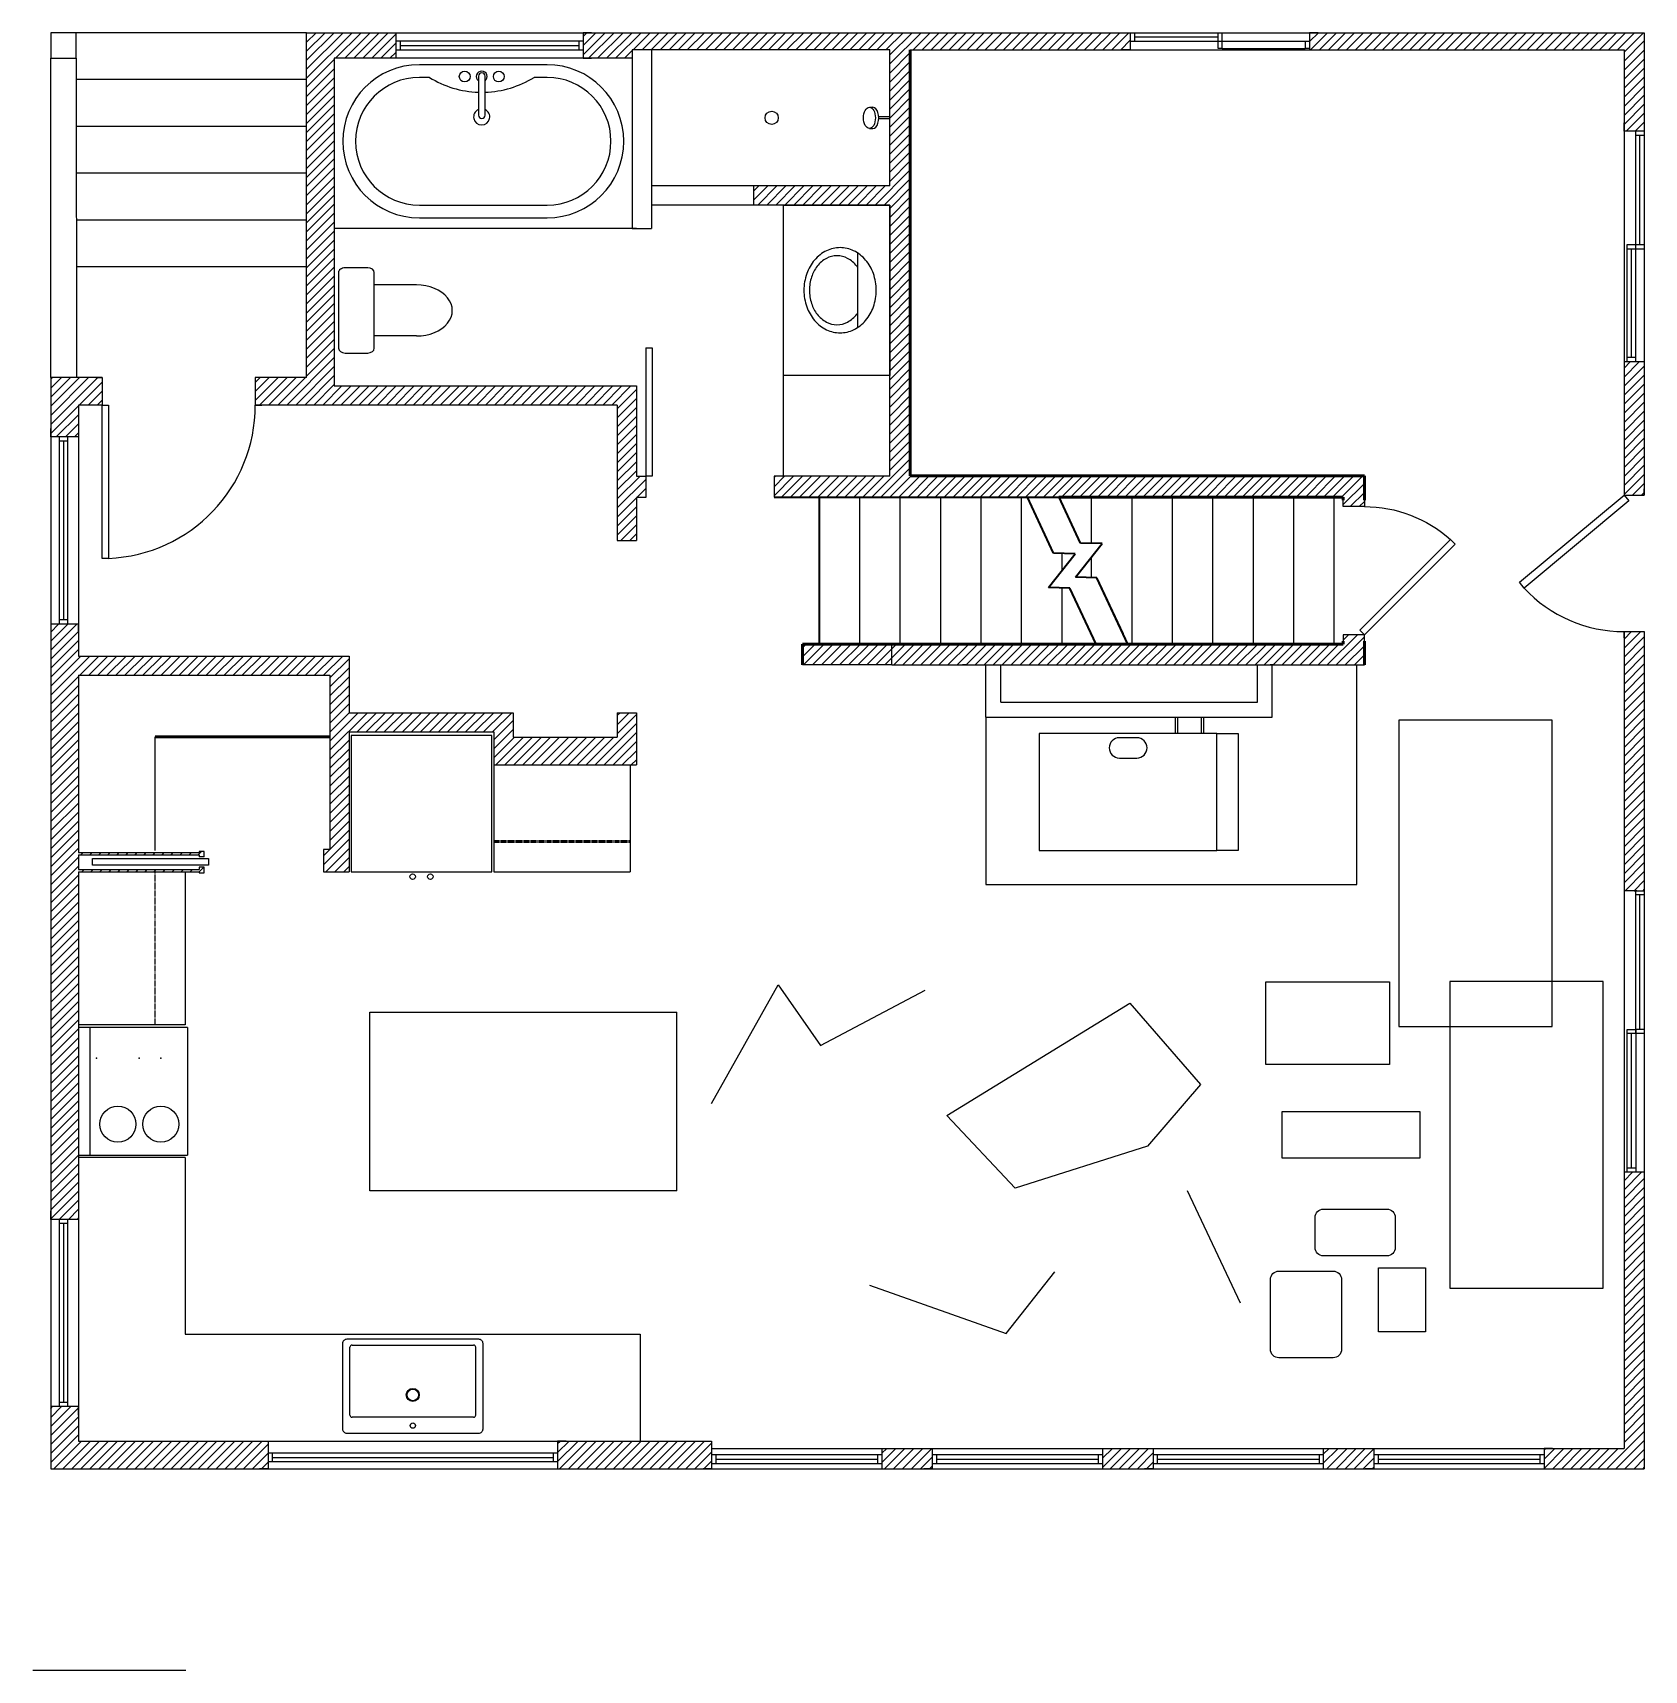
# Model space of a CAD drawing. Header units: inches. Extents: x 0 to 379, y 0 to 385.
import ezdxf

# ---------------------------------------------------------------- set-up
doc = ezdxf.new("R2010")
doc.units = ezdxf.units.IN
doc.header["$MEASUREMENT"] = 0
doc.linetypes.add('HIDDEN2', pattern=[0.1875, 0.125, -0.0625])
for name, color, linetype in [('Brick', 22, 'Continuous'), ('Cabinets', 3, 'Continuous'), ('Deck', 40, 'Continuous'), ('Doors', 30, 'Continuous'), ('Equipment', 8, 'Continuous'), ('Fixtures', 5, 'Continuous'), ('Furniture', 1, 'Continuous'), ('Poche', 9, 'Continuous'), ('Shelves', 171, 'Continuous'), ('Stairs', 6, 'Continuous'), ('Tile', 30, 'Continuous'), ('Upper', 161, 'Continuous'), ('Walls', 7, 'Continuous'), ('Windows', 140, 'Continuous')]:
    doc.layers.add(name, color=color, linetype=linetype)

msp = doc.modelspace()

# ---------------------------------------------------------------- hatches: boundary and pattern name
at = {"layer": 'Poche', "transparency": 33554687}
h = msp.add_hatch(dxfattribs=at)
h.set_pattern_fill('ANSI31', color=256, scale=12)
h.paths.add_polyline_path([(55.28, 53.86), (10.73, 53.86), (10.73, 61.94), (4.23, 61.94), (4.23, 47.36), (53.28, 47.36), (55.28, 47.36)])
h.paths.add_polyline_path([(159.46, 53.86), (123.28, 53.86), (123.28, 47.36), (133.85, 47.36), (159.46, 47.36)])
h.paths.add_polyline_path([(211.32, 52.11), (199.46, 52.11), (199.46, 47.36), (211.32, 47.36)])
h.paths.add_polyline_path([(263.18, 52.11), (251.32, 52.11), (251.32, 47.36), (263.18, 47.36)])
h.paths.add_polyline_path([(315.03, 52.11), (303.18, 52.11), (303.18, 47.36), (315.03, 47.36)])
h.paths.add_polyline_path([(378.57, 117), (373.82, 117), (373.82, 52.11), (355.03, 52.11), (355.03, 47.36), (378.57, 47.36)])
h.paths.add_polyline_path([(378.57, 244.09), (373.82, 244.09), (373.82, 183.16), (376.86, 183.16), (378.57, 183.16)])
h.paths.add_polyline_path([(378.57, 307.41), (373.82, 307.41), (373.82, 276.09), (378.57, 276.09)])
h.paths.add_polyline_path([(378.57, 384.75), (299.95, 384.75), (299.95, 380.75), (373.82, 380.75), (373.82, 363.59), (373.82, 361.59), (378.57, 361.59)])
h.paths.add_polyline_path([(257.82, 384.75), (129.28, 384.75), (129.28, 378.75), (140.84, 378.75), (140.84, 380.75), (201.34, 380.75), (201.34, 348.75), (169.34, 348.75), (169.34, 344.25), (201.34, 344.25), (201.34, 304.25), (201.34, 280.55), (175.65, 280.55), (174.15, 280.55), (174.15, 275.62), (243.77, 275.62), (307.82, 275.62), (307.82, 274.92), (307.82, 273.42), (312.82, 273.42), (312.82, 274.92), (312.82, 280.62), (206.16, 280.62), (206.16, 380.75), (257.82, 380.75)])
h.paths.add_polyline_path([(70.84, 378.75), (85.28, 378.75), (85.28, 384.75), (64.34, 384.75), (64.34, 303.75), (52.28, 303.75), (52.28, 297.25), (137.32, 297.25), (137.32, 265.46), (141.84, 265.46), (141.84, 275.55), (143.99, 275.55), (143.99, 280.55), (141.84, 280.55), (141.84, 301.75), (70.84, 301.75)])
h.paths.add_polyline_path([(16.28, 303.75), (4.23, 303.75), (4.23, 289.79), (10.73, 289.79), (10.73, 297.25), (16.28, 297.25)])
h.paths.add_polyline_path([(312.82, 241.8), (312.82, 243.3), (307.82, 243.3), (307.82, 241.8), (307.82, 241.09), (201.82, 241.09), (201.82, 236.22), (312.82, 236.22)])
h.paths.add_polyline_path([(201.82, 241.09), (180.82, 241.09), (180.82, 236.22), (201.82, 236.22)])
h.paths.add_polyline_path([(89.19, 186.44), (89.29, 186.44), (89.29, 186.46), (89.19, 186.46)], flags=9)
h = msp.add_hatch(dxfattribs=at)
h.set_pattern_fill('ANSI31', color=256, scale=12)
h.paths.add_polyline_path([(10.73, 233.78), (69.82, 233.78), (69.82, 192.87), (68.32, 192.87), (68.32, 187.62), (74.32, 187.62), (74.32, 220.47), (108.32, 220.47), (108.32, 212.74), (141.82, 212.74), (141.82, 224.97), (137.32, 224.97), (137.32, 219.24), (112.82, 219.24), (112.82, 224.97), (74.32, 224.97), (74.32, 238.28), (10.73, 238.28), (10.73, 245.79), (4.23, 245.79), (4.23, 105.94), (10.73, 105.94), (10.73, 187.62), (39.12, 187.62), (39.12, 187.37), (40.23, 187.37), (40.23, 188.72), (39.12, 188.72), (39.12, 188.12), (10.73, 188.12), (10.73, 191.62), (39.12, 191.62), (39.12, 191.1), (40.23, 191.1), (40.23, 192.4), (39.12, 192.4), (39.12, 192.12), (10.73, 192.12)])

# ---------------------------------------------------------------- linework, layer by layer
at = {"layer": 'Brick'}
for p, q in [((223.93, 223.97), (223.93, 236.22)), ((227.43, 227.47), (227.43, 236.22)), ((287.7, 227.47), (287.7, 236.22)), ((291.2, 223.97), (291.2, 236.22)), ((227.43, 227.47), (287.7, 227.47)), ((223.93, 223.97), (291.2, 223.97))]:
    msp.add_line(p, q, dxfattribs=at)
at = {"layer": 'Cabinets'}
for p, q in [((176.34, 304.25), (176.34, 344.25)), ((176.34, 280.25), (176.34, 304.25)), ((201.34, 304.25), (176.34, 304.25)), ((108.32, 212.74), (108.32, 187.62)), ((140.35, 212.74), (140.35, 187.62)), ((35.84, 187.62), (35.84, 151.62)), ((108.32, 187.62), (140.35, 187.62)), ((79.18, 112.61), (79.18, 154.61)), ((79.18, 154.61), (151.32, 154.61)), ((151.32, 112.61), (151.32, 154.61)), ((35.84, 151.62), (10.73, 151.62)), ((35.84, 120.5), (10.73, 120.5)), ((35.84, 120.5), (35.84, 78.98)), ((151.32, 112.61), (79.18, 112.61)), ((35.84, 78.98), (142.73, 78.98)), ((142.73, 78.98), (142.73, 53.86))]:
    msp.add_line(p, q, dxfattribs=at)
at = {"layer": 'Deck'}
for p, q in [((64.34, 384.75), (10.23, 384.75)), ((4.23, 303.75), (4.23, 378.75)), ((10.23, 378.75), (10.25, 303.75)), ((64.34, 373.75), (10.23, 373.75)), ((64.34, 362.75), (10.23, 362.75)), ((64.34, 351.75), (10.24, 351.75)), ((64.34, 340.75), (10.24, 340.75)), ((64.34, 329.75), (10.24, 329.75))]:
    msp.add_line(p, q, dxfattribs=at)
msp.add_lwpolyline([(4.23, 378.75), (10.23, 378.75), (10.23, 384.75), (4.23, 384.75)], close=True, dxfattribs=at)
at = {"layer": 'Doors', "lineweight": 25}
for p, q in [((143.99, 310.71), (143.99, 280.55)), ((145.49, 310.71), (145.49, 280.55))]:
    msp.add_line(p, q, dxfattribs=at)
at = {"layer": 'Doors'}
for p, q in [((143.99, 310.71), (145.49, 310.71)), ((16.28, 261.25), (16.28, 297.25)), ((16.28, 297.25), (17.78, 297.25)), ((17.78, 297.25), (17.78, 261.25)), ((145.49, 280.55), (143.99, 280.55)), ((311.76, 244.36), (333.06, 265.66)), ((333.06, 265.66), (334.12, 264.6)), ((312.82, 243.3), (334.12, 264.6)), ((17.78, 261.25), (16.28, 261.25))]:
    msp.add_line(p, q, dxfattribs=at)
at = {"layer": 'Doors', "lineweight": 25}
msp.add_lwpolyline([(373.82, 276.09), (374.94, 274.75), (350.35, 254.27), (349.23, 255.62)], close=True, dxfattribs=at)
at = {"layer": 'Doors'}
msp.add_lwpolyline([(41.28, 190.7), (41.28, 189.2), (14, 189.2), (14, 190.7)], close=True, dxfattribs=at)
for centre, radius, start, end in [((16.31, 297.19), 35.97, 272.3481, 0.0896), ((373.82, 276.09), 32.05, 222.9115, 270)]:
    msp.add_arc(centre, radius, start, end, dxfattribs=at)
at = {"layer": 'Doors', "lineweight": 25, "extrusion": (0, 0, -1)}
msp.add_arc((-312.77, 243.02), 30.41, 90.0986, 131.8667, dxfattribs=at)
at = {"layer": 'Equipment'}
for p, q in [((268.47, 220.09), (268.47, 223.97)), ((268.97, 220.09), (268.97, 223.97)), ((274.6, 220.09), (274.6, 223.97)), ((275.1, 220.09), (275.1, 223.97)), ((278.2, 220.09), (283.2, 220.09)), ((283.2, 220.09), (283.2, 192.59)), ((283.2, 192.59), (278.2, 192.59)), ((36.35, 151.06), (10.73, 151.06)), ((13.45, 121.06), (13.45, 151.06)), ((36.35, 151.06), (36.35, 121.06)), ((10.73, 121.06), (36.35, 121.06))]:
    msp.add_line(p, q, dxfattribs=at)
for points in [[(74.82, 187.62), (107.82, 187.62), (107.82, 219.62), (74.82, 219.62)], [(236.45, 192.59), (278.2, 192.59), (278.2, 220.09), (236.45, 220.09)]]:
    msp.add_lwpolyline(points, close=True, dxfattribs=at)
for points in [[(259.38, 219.09), (255.26, 219.09)], [(255.26, 214.34), (259.38, 214.34)]]:
    msp.add_lwpolyline(points, dxfattribs=at)
for centre, radius in [((89.24, 186.45), 0.646), ((93.4, 186.45), 0.646), ((20, 128.31), 4.25), ((30.09, 128.31), 4.25)]:
    msp.add_circle(centre, radius, dxfattribs=at)
for centre, start, end in [((255.26, 216.72), 90, 270), ((259.38, 216.72), 270, 90)]:
    msp.add_arc(centre, 2.38, start, end, dxfattribs=at)
for p in [(15, 143.82), (25, 143.82), (30.09, 143.82)]:
    msp.add_point(p, dxfattribs=at)
at = {"layer": 'Fixtures'}
for p, q in [((196.56, 367.23), (197.35, 367.23)), ((196.56, 362.27), (197.35, 362.27)), ((201.34, 365), (198.73, 365)), ((201.34, 364.5), (198.73, 364.5)), ((90.16, 325.5), (80.24, 325.5)), ((90.16, 313.5), (80.24, 313.5)), ((74.5, 59.95), (74.5, 75.89)), ((75, 76.39), (103.57, 76.39)), ((104.07, 59.95), (104.07, 75.89)), ((103.57, 59.45), (75, 59.45))]:
    msp.add_line(p, q, dxfattribs=at)
at = {"layer": 'Fixtures', "linetype": 'ByBlock', "lineweight": -2}
for p, q in [((193.71, 333.04), (193.71, 315.46)), ((71.84, 328.4), (71.84, 310.6)), ((78.7, 329.5), (73.37, 329.5)), ((80.24, 310.6), (80.24, 328.4)), ((73.37, 309.5), (78.7, 309.5))]:
    msp.add_line(p, q, dxfattribs=at)
at = {"layer": 'Fixtures'}
for points in [[(120.84, 341.25, 1), (120.84, 377.25), (90.84, 377.25, 1), (90.84, 341.25)], [(104.78, 77.76), (73.78, 77.76, 0.414214), (72.78, 76.76), (72.78, 56.7, 0.414214), (73.78, 55.7), (104.78, 55.7, 0.414214), (105.78, 56.7), (105.78, 76.76, 0.414214)]]:
    msp.add_lwpolyline(points, format="xyb", close=True, dxfattribs=at)
msp.add_lwpolyline([(93.18, 374.25), (90.84, 374.25, 1), (90.84, 344.25), (120.84, 344.25, 1), (120.84, 374.25), (117.77, 374.25)], format="xyb", dxfattribs=at)
for points in [[(104.7, 374.53), (104.7, 365.38)], [(106.25, 365.38), (106.25, 374.53)]]:
    msp.add_lwpolyline(points, dxfattribs=at)
at = {"layer": 'Fixtures', "linetype": 'ByBlock', "lineweight": -2}
msp.add_lwpolyline([(198.15, 324.25, 0.084678), (197.49, 328.15, 0.091657), (195.66, 331.33, 0.103632), (192.84, 333.53, 0.114047), (189.66, 334.26, 0.114047), (186.48, 333.53, 0.103632), (183.65, 331.33, 0.091657), (181.83, 328.15, 0.084678), (181.16, 324.25, 0.084678), (181.83, 320.35, 0.091657), (183.65, 317.17, 0.103632), (186.48, 314.97, 0.114047), (189.66, 314.24, 0.114047), (192.84, 314.97, 0.103632), (195.66, 317.17, 0.091657), (197.49, 320.35, 0.084678)], format="xyb", close=True, dxfattribs=at)
for points in [[(188.93, 332.35, 0.123658), (186.45, 331.73, 0.105604), (184.28, 329.89, 0.087242), (182.95, 327.36, 0.077585), (182.46, 324.25, 0.077585), (182.95, 321.14, 0.087242), (184.28, 318.61, 0.105604), (186.45, 316.77, 0.123658), (188.93, 316.15, 0.123658), (191.4, 316.77, 0.105604), (193.57, 318.61, 0.00701), (193.71, 318.79, 0.077585)], [(193.71, 329.71, 0.00701), (193.57, 329.89, 0.105604), (191.4, 331.73, 0.123658), (188.93, 332.35, 0.123658)]]:
    msp.add_lwpolyline(points, format="xyb", dxfattribs=at)
at = {"layer": 'Fixtures'}
for centre, radius in [((101.47, 374.46), 1.28), ((109.48, 374.46), 1.28), ((173.59, 364.75), 1.56), ((89.28, 64.68), 1.53), ((89.28, 64.68), 1.36), ((89.28, 57.49), 0.625)]:
    msp.add_circle(centre, radius, dxfattribs=at)
for centre, radius, start, end in [((105.47, 394.2), 23.43, 238.3557, 268.105), ((105.47, 374.46), 1.28, 307.2069, 232.7931), ((105.47, 374.53), 0.775, 0, 180), ((105.47, 394.2), 23.43, 271.895, 301.6443), ((105.47, 364.99), 1.9, 114.068, 65.932), ((105.47, 365.38), 0.775, 180, 0), ((75, 75.89), 0.5, 90, 180), ((103.57, 75.89), 0.5, 0, 90), ((75, 59.95), 0.5, 180, 270), ((103.57, 59.95), 0.5, 270, 0)]:
    msp.add_arc(centre, radius, start, end, dxfattribs=at)
msp.add_ellipse((196.56, 364.75), major_axis=(0, -2.48), ratio=0.562979, dxfattribs=at)
msp.add_ellipse((197.35, 364.75), major_axis=(0, -2.48), ratio=0.562979, start_param=6.283185, end_param=9.424778, dxfattribs=at)
at = {"layer": 'Fixtures', "linetype": 'ByBlock', "lineweight": -2}
for centre, major_axis, start_param, end_param in [((73.37, 328.4), (1.54, 0), 1.570796, 3.141593), ((78.7, 328.4), (-1.54, 0), 3.141593, 4.712389), ((90.16, 319.5), (-8.4, 0), 1.570796, 4.712389), ((73.37, 310.6), (-1.54, 0), 0, 1.570796), ((78.7, 310.6), (1.54, 0), -1.570796, 0)]:
    msp.add_ellipse(centre, major_axis=major_axis, ratio=0.714286, start_param=start_param, end_param=end_param, dxfattribs=at)
at = {"layer": 'Furniture'}
for p, q in [((356.95, 223.25), (320.95, 223.25)), ((320.95, 223.25), (320.95, 151.25)), ((356.95, 151.25), (356.95, 223.25)), ((159.47, 133.19), (175.11, 161.01)), ((175.11, 161.01), (185.07, 146.8)), ((185.07, 146.8), (209.66, 159.79)), ((214.71, 130.36), (257.72, 156.77)), ((257.72, 156.77), (274.3, 137.61)), ((320.95, 151.25), (356.95, 151.25)), ((274.3, 137.61), (261.87, 123.11)), ((230.78, 113.28), (214.71, 130.36)), ((261.87, 123.11), (230.78, 113.28)), ((271.19, 112.76), (283.63, 86.35)), ((228.7, 79.1), (240.1, 93.6)), ((196.58, 90.49), (228.7, 79.1)), ((0, 0), (36, 0))]:
    msp.add_line(p, q, dxfattribs=at)
for points in [[(289.65, 161.79), (318.72, 161.79), (318.72, 142.29), (289.65, 142.29)], [(332.92, 89.8), (368.92, 89.8), (368.92, 161.8), (332.92, 161.8)], [(293.51, 131.32), (325.83, 131.32), (325.83, 120.35), (293.51, 120.35)], [(316.12, 94.55), (327.22, 94.55), (327.22, 79.52), (316.12, 79.52)]]:
    msp.add_lwpolyline(points, close=True, dxfattribs=at)
for points in [[(301.23, 106.37, -0.414214), (303.23, 108.37), (318.08, 108.37, -0.414214), (320.08, 106.37), (320.08, 99.35, -0.414214), (318.08, 97.35), (303.23, 97.35, -0.414214), (301.23, 99.35)], [(290.76, 91.79, -0.414214), (292.76, 93.79), (305.46, 93.79, -0.414214), (307.46, 91.79), (307.46, 75.41, -0.414214), (305.46, 73.41), (292.76, 73.41, -0.414214), (290.76, 75.41)]]:
    msp.add_lwpolyline(points, format="xyb", close=True, dxfattribs=at)
at = {"layer": 'Shelves'}
msp.add_line((28.73, 192.62), (28.73, 219.28), dxfattribs=at)
at = {"layer": 'Shelves', "lineweight": 50}
msp.add_line((28.73, 219.28), (69.82, 219.28), dxfattribs=at)
at = {"layer": 'Stairs'}
msp.add_line((184.73, 241.09), (184.73, 275.62), dxfattribs=at)
at = {"layer": 'Stairs', "lineweight": 35}
for p, q in [((184.73, 275.62), (184.73, 241.09)), ((239.82, 262.44), (233.68, 275.62)), ((246.16, 264.86), (241.14, 275.62)), ((238.6, 254.42), (244.85, 262.3)), ((244.85, 262.3), (239.82, 262.44)), ((244.94, 256.84), (251.19, 264.72)), ((251.19, 264.72), (246.16, 264.86)), ((243.63, 254.28), (238.6, 254.42)), ((249.78, 241.09), (243.63, 254.28)), ((249.97, 256.7), (244.94, 256.84)), ((256.12, 243.52), (249.97, 256.7)), ((257.25, 241.09), (249.97, 256.7))]:
    msp.add_line(p, q, dxfattribs=at)
at = {"layer": 'Stairs', "lineweight": 25}
msp.add_line((241.73, 262.39), (241.73, 258.36), dxfattribs=at)
at = {"layer": 'Stairs', "linetype": 'Continuous', "lineweight": 25, "extrusion": (1, -4.30225e-16, 0), "elevation": 184.73}
msp.add_lwpolyline([(274.87, 0), (241.84, 0)], dxfattribs=at)
at = {"layer": 'Stairs', "lineweight": 25}
for points in [[(194.23, 275.62), (194.23, 241.09)], [(203.73, 275.62), (203.73, 241.09)], [(213.23, 275.62), (213.23, 241.09)], [(222.73, 275.62), (222.73, 241.09)], [(248.68, 275.62), (248.68, 264.79)], [(258.18, 275.62), (258.18, 241.09)], [(267.68, 275.62), (267.68, 241.09)], [(277.18, 275.62), (277.18, 241.09)], [(286.68, 275.62), (286.68, 241.09)], [(296.18, 275.62), (296.18, 241.09)], [(248.68, 261.56), (248.68, 256.74)]]:
    msp.add_lwpolyline(points, dxfattribs=at)
at = {"layer": 'Stairs', "linetype": 'Continuous', "lineweight": 25, "extrusion": (1, 0, 0)}
for points, elevation in [([(275.62, 0), (241.09, 0)], 232.23), ([(275.62, 0), (241.09, 0)], 305.68), ([(254.33, 0), (241.09, 0)], 241.73)]:
    msp.add_lwpolyline(points, dxfattribs=dict(at, elevation=elevation))
at = {"layer": 'Tile'}
for p, q in [((140.84, 378.75), (140.84, 338.75)), ((145.34, 380.75), (145.34, 338.75)), ((169.34, 348.75), (145.34, 348.75)), ((169.34, 344.25), (145.34, 344.25)), ((141.84, 338.75), (70.84, 338.75)), ((140.84, 338.75), (145.34, 338.75)), ((311.05, 184.59), (311.05, 236.22)), ((223.93, 223.97), (223.93, 184.59)), ((223.93, 184.59), (311.05, 184.59))]:
    msp.add_line(p, q, dxfattribs=at)
at = {"layer": 'Upper', "linetype": 'HIDDEN2', "lineweight": 50}
msp.add_line((140.35, 194.74), (108.32, 194.74), dxfattribs=at)
at = {"layer": 'Upper', "linetype": 'HIDDEN2'}
msp.add_line((28.73, 151.62), (28.73, 187.62), dxfattribs=at)
at = {"layer": 'Walls'}
for p, q in [((64.34, 303.75), (64.34, 384.75)), ((64.34, 384.75), (378.57, 384.75)), ((378.57, 384.75), (378.57, 361.59)), ((140.84, 378.75), (70.84, 378.75)), ((70.84, 378.75), (70.84, 301.75)), ((201.34, 380.75), (140.84, 380.75)), ((140.84, 380.75), (140.84, 378.75)), ((201.34, 348.75), (201.34, 380.75)), ((206.16, 380.75), (373.82, 380.75)), ((373.82, 380.75), (373.82, 363.59)), ((373.82, 363.59), (373.82, 276.09)), ((378.57, 361.59), (378.57, 276.09)), ((201.34, 348.75), (169.34, 348.75)), ((169.34, 348.75), (169.34, 344.25)), ((201.34, 344.25), (169.34, 344.25)), ((176.34, 344.25), (201.34, 344.25)), ((201.34, 280.55), (201.34, 344.25)), ((201.34, 344.25), (201.34, 304.25)), ((4.23, 303.75), (4.23, 47.36)), ((16.28, 303.75), (4.23, 303.75)), ((64.34, 303.75), (52.28, 303.75)), ((70.84, 301.75), (141.84, 301.75)), ((141.84, 301.75), (141.84, 280.55)), ((10.73, 297.25), (10.73, 238.28)), ((16.28, 297.25), (10.73, 297.25)), ((137.32, 297.25), (52.28, 297.25)), ((137.32, 297.25), (137.32, 265.46)), ((201.34, 280.55), (175.65, 280.55)), ((373.82, 278.09), (373.82, 277.59)), ((373.82, 278.09), (373.82, 277.59)), ((373.82, 278.09), (373.82, 277.59)), ((373.82, 278.09), (373.82, 277.59)), ((373.82, 278.09), (373.82, 277.59)), ((141.84, 275.55), (141.84, 265.46)), ((137.32, 265.46), (141.84, 265.46)), ((311.76, 244.36), (312.82, 243.3)), ((373.82, 244.09), (373.82, 52.11)), ((373.82, 242.59), (373.82, 242.09)), ((373.82, 242.59), (373.82, 242.09)), ((373.82, 242.59), (373.82, 242.09)), ((373.82, 242.59), (373.82, 242.09)), ((373.82, 242.59), (373.82, 242.09)), ((378.57, 244.09), (378.57, 47.36)), ((201.82, 236.22), (201.82, 241.09)), ((10.73, 238.28), (74.32, 238.28)), ((74.32, 238.28), (74.32, 224.97)), ((201.82, 236.22), (180.82, 236.22)), ((201.82, 236.22), (312.82, 236.22)), ((218.42, 236.22), (219.42, 236.22)), ((219.42, 236.22), (218.42, 236.22)), ((291.71, 236.22), (290.71, 236.22)), ((290.71, 236.22), (291.71, 236.22)), ((10.73, 233.78), (10.73, 192.12)), ((10.73, 233.78), (69.82, 233.78)), ((69.82, 233.78), (69.82, 192.87)), ((74.32, 224.97), (112.82, 224.97)), ((112.82, 224.97), (112.82, 219.24)), ((137.32, 224.97), (137.32, 219.24)), ((137.32, 224.97), (141.82, 224.97)), ((141.82, 224.97), (141.82, 212.74)), ((74.32, 220.47), (108.32, 220.47)), ((74.32, 220.47), (74.32, 187.62)), ((108.32, 220.47), (108.32, 212.74)), ((112.82, 219.24), (137.32, 219.24)), ((108.32, 212.74), (137.32, 212.74)), ((108.32, 212.74), (141.82, 212.74)), ((40.23, 192.4), (39.12, 192.4)), ((39.12, 192.4), (39.12, 192.12)), ((40.23, 191.1), (40.23, 192.4)), ((69.82, 192.87), (68.32, 192.87)), ((68.32, 192.87), (68.32, 187.62)), ((10.73, 192.12), (39.12, 192.12)), ((10.73, 191.62), (39.12, 191.62)), ((10.73, 191.62), (10.73, 188.12)), ((39.12, 191.62), (39.12, 191.1)), ((40.23, 191.1), (39.12, 191.1)), ((40.23, 188.72), (39.12, 188.72)), ((39.12, 188.72), (39.12, 188.12)), ((40.23, 187.37), (40.23, 188.72)), ((10.73, 188.12), (39.12, 188.12)), ((10.73, 187.62), (10.73, 53.86)), ((10.73, 187.62), (39.12, 187.62)), ((39.12, 187.62), (39.12, 187.37)), ((39.12, 187.37), (40.23, 187.37)), ((68.32, 187.62), (74.32, 187.62)), ((10.73, 53.86), (159.46, 53.86)), ((159.46, 52.11), (373.82, 52.11)), ((4.23, 47.36), (53.28, 47.36)), ((53.28, 47.36), (133.85, 47.36)), ((125.28, 47.36), (378.57, 47.36))]:
    msp.add_line(p, q, dxfattribs=at)
at = {"layer": 'Walls', "lineweight": 25}
for p, q in [((83.28, 384.75), (85.28, 384.75)), ((85.28, 384.75), (85.28, 378.75)), ((131.28, 384.75), (129.28, 384.75)), ((129.28, 384.75), (129.28, 378.75)), ((255.82, 384.75), (257.82, 384.75)), ((257.82, 384.75), (257.82, 380.75)), ((301.95, 384.75), (299.95, 384.75)), ((299.95, 384.75), (299.95, 380.75)), ((85.28, 378.75), (83.28, 378.75)), ((129.28, 378.75), (131.28, 378.75)), ((257.82, 380.75), (255.82, 380.75)), ((299.95, 380.75), (301.95, 380.75)), ((373.82, 361.59), (373.82, 363.59)), ((378.57, 363.59), (378.57, 361.59)), ((378.57, 361.59), (373.82, 361.59)), ((378.57, 307.41), (373.82, 307.41)), ((14.78, 303.75), (16.28, 303.75)), ((16.28, 303.75), (16.28, 297.25)), ((52.28, 303.75), (52.28, 297.25)), ((16.28, 297.25), (14.78, 297.25)), ((52.28, 297.25), (53.78, 297.25)), ((4.23, 289.79), (4.23, 291.79)), ((10.73, 289.79), (4.23, 289.79)), ((10.73, 291.79), (10.73, 289.79)), ((141.84, 280.55), (143.99, 280.55)), ((143.99, 280.55), (143.99, 275.55)), ((175.65, 280.55), (174.15, 280.55)), ((174.15, 280.55), (174.15, 275.62)), ((373.82, 277.59), (373.82, 276.09)), ((373.82, 277.59), (373.82, 276.09)), ((373.82, 277.59), (373.82, 276.09)), ((373.82, 277.59), (373.82, 276.09)), ((373.82, 277.59), (373.82, 276.09)), ((378.57, 276.09), (378.57, 277.59)), ((378.57, 276.09), (378.57, 277.59)), ((378.57, 276.09), (378.57, 277.59)), ((378.57, 276.09), (378.57, 277.59)), ((378.57, 276.09), (378.57, 277.59)), ((143.99, 275.55), (141.84, 275.55)), ((307.82, 273.42), (307.82, 274.92)), ((312.82, 273.42), (307.82, 273.42)), ((312.82, 274.92), (312.82, 273.42)), ((373.82, 276.09), (378.57, 276.09)), ((373.82, 276.09), (378.57, 276.09)), ((373.82, 276.09), (378.57, 276.09)), ((373.82, 276.09), (378.57, 276.09)), ((373.82, 276.09), (378.57, 276.09)), ((4.23, 245.79), (4.23, 243.79)), ((10.73, 245.79), (4.23, 245.79)), ((10.73, 243.79), (10.73, 245.79)), ((307.82, 243.3), (307.82, 241.8)), ((312.82, 243.3), (307.82, 243.3)), ((312.82, 241.8), (312.82, 243.3)), ((373.82, 242.59), (373.82, 244.09)), ((373.82, 244.09), (378.57, 244.09)), ((373.82, 242.59), (373.82, 244.09)), ((373.82, 244.09), (378.57, 244.09)), ((373.82, 242.59), (373.82, 244.09)), ((373.82, 244.09), (378.57, 244.09)), ((373.82, 242.59), (373.82, 244.09)), ((373.82, 244.09), (378.57, 244.09)), ((373.82, 242.59), (373.82, 244.09)), ((373.82, 244.09), (378.57, 244.09)), ((378.57, 244.09), (378.57, 242.59)), ((378.57, 244.09), (378.57, 242.59)), ((378.57, 244.09), (378.57, 242.59)), ((378.57, 244.09), (378.57, 242.59)), ((378.57, 244.09), (378.57, 242.59)), ((376.86, 183.16), (373.82, 183.16)), ((376.23, 183.16), (378.57, 183.16)), ((378.57, 117), (373.82, 117)), ((376.23, 117), (374.23, 117)), ((4.23, 105.94), (4.23, 107.94)), ((10.73, 107.94), (10.73, 105.94)), ((10.73, 105.94), (4.23, 105.94)), ((4.23, 61.94), (4.23, 59.94)), ((10.73, 61.94), (4.23, 61.94)), ((10.73, 59.94), (10.73, 61.94)), ((53.28, 53.86), (55.28, 53.86)), ((55.28, 53.86), (55.28, 47.36)), ((125.28, 53.86), (123.28, 53.86)), ((123.28, 53.86), (123.28, 47.36)), ((159.46, 53.86), (159.46, 47.36)), ((199.46, 52.11), (199.46, 47.36)), ((211.32, 52.11), (211.32, 47.36)), ((251.32, 52.11), (251.32, 47.36)), ((263.18, 52.11), (263.18, 47.36)), ((303.18, 52.11), (303.18, 47.36)), ((313.03, 52.11), (315.03, 52.11)), ((315.03, 52.11), (315.03, 47.36)), ((357.03, 52.11), (355.03, 52.11)), ((355.03, 52.11), (355.03, 47.36)), ((55.28, 47.36), (53.28, 47.36)), ((123.28, 47.36), (125.28, 47.36)), ((159.46, 47.36), (157.46, 47.36)), ((199.46, 47.36), (201.46, 47.36)), ((211.32, 47.36), (209.32, 47.36)), ((251.32, 47.36), (253.32, 47.36)), ((263.18, 47.36), (261.18, 47.36)), ((303.18, 47.36), (305.18, 47.36)), ((315.03, 47.36), (313.03, 47.36)), ((355.03, 47.36), (357.03, 47.36))]:
    msp.add_line(p, q, dxfattribs=at)
at = {"layer": 'Walls', "lineweight": 50}
for p, q in [((206.16, 280.62), (206.16, 380.75)), ((206.16, 280.62), (312.82, 280.62)), ((312.82, 274.92), (312.82, 280.62)), ((241.05, 275.62), (307.82, 275.62)), ((307.82, 275.62), (307.82, 274.92)), ((307.82, 241.09), (180.82, 241.09)), ((180.82, 241.09), (180.82, 236.22)), ((184.73, 241.09), (184.57, 241.09)), ((307.82, 241.8), (307.82, 241.09)), ((312.82, 236.22), (312.82, 241.8))]:
    msp.add_line(p, q, dxfattribs=at)
at = {"layer": 'Walls', "lineweight": 35}
msp.add_line((174.15, 275.62), (243.77, 275.62), dxfattribs=at)
at = {"layer": 'Walls', "lineweight": 18}
for p, q in [((373.82, 115), (373.82, 185.16)), ((378.57, 115), (378.57, 185.16))]:
    msp.add_line(p, q, dxfattribs=at)
at = {"layer": 'Windows', "lineweight": 25}
for p, q in [((129.28, 382.75), (85.28, 382.75)), ((86.28, 381.75), (128.28, 381.75)), ((128.28, 382.75), (128.28, 380.75)), ((257.82, 384.75), (279.38, 384.75)), ((257.82, 382.75), (299.95, 382.75)), ((258.82, 384.75), (258.82, 382.75)), ((278.38, 383.75), (258.82, 383.75)), ((278.44, 381.05), (278.44, 384.75)), ((279.38, 381.05), (278.44, 381.05)), ((279.38, 381.05), (279.38, 384.75)), ((298.95, 382.75), (298.95, 381.05)), ((299.95, 381.05), (298.95, 381.05)), ((85.28, 380.75), (129.28, 380.75)), ((376.57, 307.41), (376.57, 361.59)), ((378.57, 360.59), (376.57, 360.59)), ((377.57, 335), (377.57, 360.59)), ((378.57, 361.59), (378.57, 334)), ((374.57, 307.41), (374.57, 335)), ((374.57, 335), (378.57, 335)), ((374.57, 334), (378.57, 334)), ((375.57, 308.41), (375.57, 334)), ((376.57, 308.41), (374.57, 308.41)), ((6.23, 289.79), (6.23, 245.79)), ((7.23, 288.79), (7.23, 246.79)), ((8.23, 245.79), (8.23, 289.79)), ((8.23, 246.79), (6.23, 246.79)), ((376.57, 149.58), (376.57, 183.16)), ((378.57, 182.16), (376.57, 182.16)), ((377.57, 150.58), (377.57, 182.16)), ((378.57, 183.16), (378.57, 149.58)), ((374.57, 117), (374.57, 150.58)), ((374.57, 150.58), (376.57, 150.58)), ((378.57, 150.58), (376.57, 150.58)), ((376.57, 150.58), (376.57, 117)), ((376.57, 149.58), (374.57, 149.58)), ((375.57, 118), (375.57, 149.58)), ((378.57, 149.58), (376.57, 149.58)), ((376.57, 118), (374.57, 118)), ((6.23, 105.94), (6.23, 61.94)), ((7.23, 104.94), (7.23, 62.94)), ((8.23, 61.94), (8.23, 105.94)), ((8.23, 62.94), (6.23, 62.94)), ((123.28, 51.01), (55.28, 51.01)), ((122.28, 51.01), (122.28, 49.01)), ((199.46, 50.61), (159.46, 50.61)), ((198.46, 50.61), (198.46, 48.61)), ((251.32, 50.61), (211.32, 50.61)), ((250.32, 50.61), (250.32, 48.61)), ((303.18, 50.61), (263.18, 50.61)), ((302.18, 50.61), (302.18, 48.61)), ((355.03, 50.61), (315.03, 50.61)), ((354.03, 50.61), (354.03, 48.61)), ((55.28, 49.01), (123.28, 49.01)), ((56.28, 50.01), (122.28, 50.01)), ((159.46, 48.61), (199.46, 48.61)), ((160.46, 49.61), (198.46, 49.61)), ((211.32, 48.61), (251.32, 48.61)), ((212.32, 49.61), (250.32, 49.61)), ((263.18, 48.61), (303.18, 48.61)), ((264.18, 49.61), (302.18, 49.61)), ((315.03, 48.61), (355.03, 48.61)), ((316.03, 49.61), (354.03, 49.61))]:
    msp.add_line(p, q, dxfattribs=at)
at = {"layer": 'Windows'}
for p, q in [((86.28, 382.75), (86.28, 380.75)), ((279.38, 381.05), (298.95, 381.05)), ((8.23, 288.79), (6.23, 288.79)), ((8.23, 104.94), (6.23, 104.94)), ((56.28, 51.01), (56.28, 49.01)), ((160.46, 50.61), (160.46, 48.61)), ((212.32, 50.61), (212.32, 48.61)), ((264.18, 50.61), (264.18, 48.61)), ((316.03, 50.61), (316.03, 48.61))]:
    msp.add_line(p, q, dxfattribs=at)

doc.saveas('drawing.dxf')
